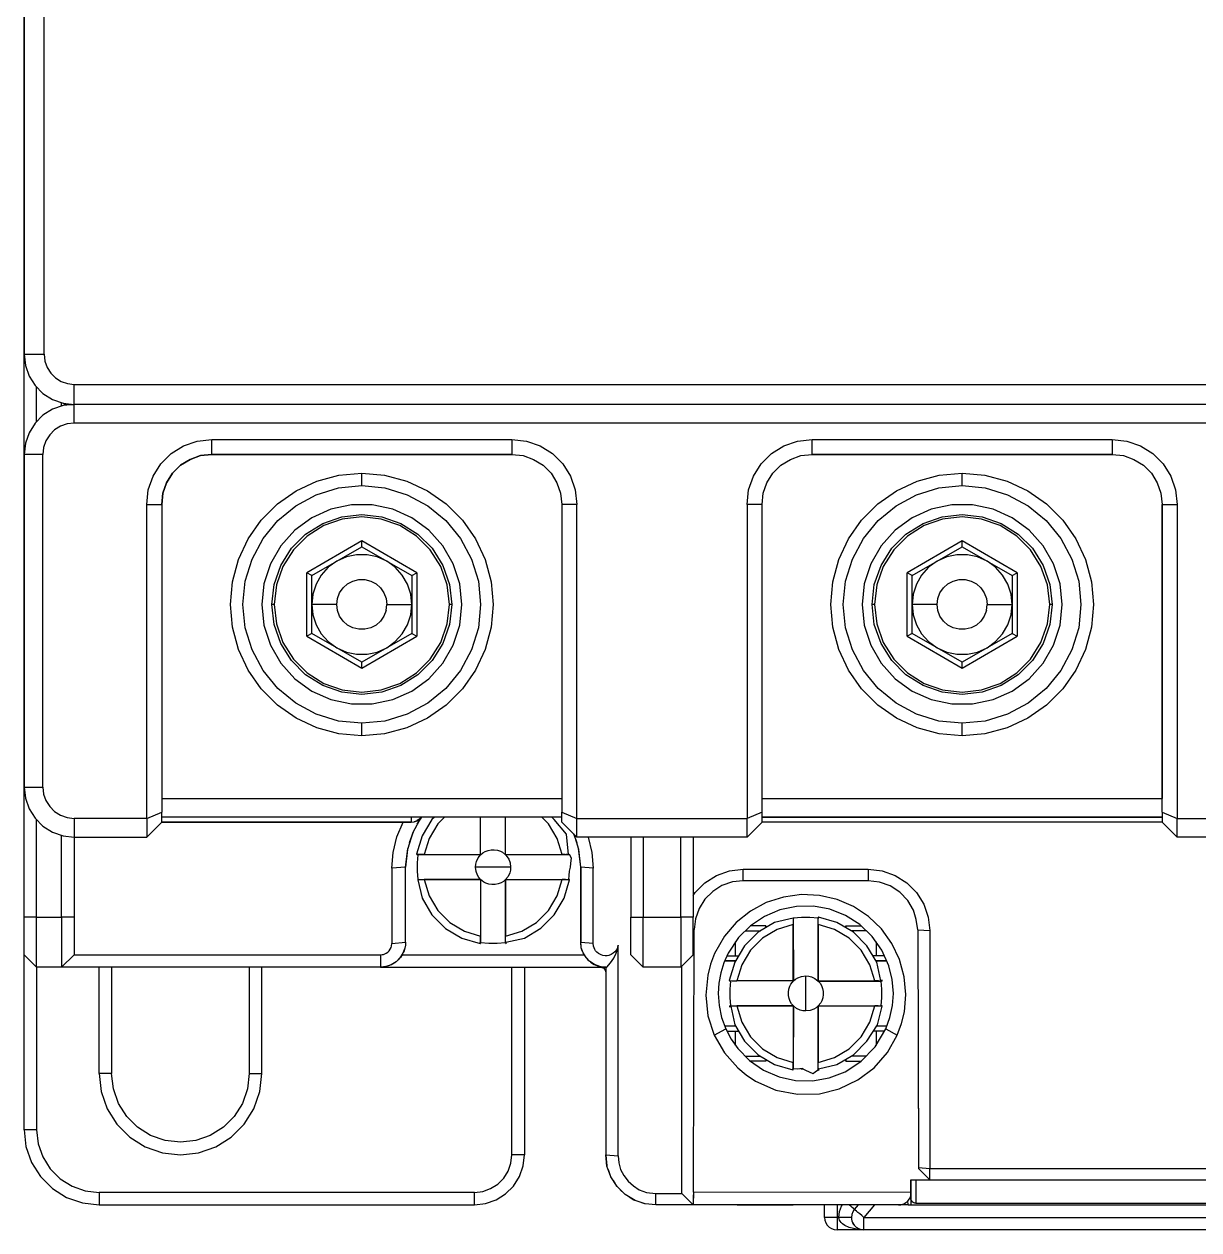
# Model space of a CAD drawing. Header units: millimetres. Extents: x 0 to 87, y 0 to 130.
# Drawn here: x 0 to 46.97, y 0 to 48.2 of the extents above; entities that cross this region are included whole.
import ezdxf

# ---------------------------------------------------------------- set-up
doc = ezdxf.new("R2010")
doc.units = ezdxf.units.MM

# ---------------------------------------------------------------- blocks, each defined once
blk = doc.blocks.new('CHINT_1a572be7d2f85137ae4fc7d071e692d9_FACE_0')
at = {"color": 141, "linetype": 'Continuous', "true_color": 0x40d9ff}
for p, q in [((0.5, 32.311), (0.5, 33.689)), ((1.5, 32.931), (1.5, 33.069)), ((7.5, 31), (7.5, 31)), ((20, 30.931), (20, 30.931)), ((31, 30.931), (31, 30.931)), ((44, 30.931), (44, 30.931)), ((20.462, 30.743), (20.462, 30.743)), ((20.499, 30.719), (20.499, 30.719)), ((20.5, 30.719), (20.5, 30.719)), ((30.5, 30.719), (30.5, 30.719)), ((30.501, 30.719), (30.501, 30.719)), ((30.538, 30.743), (30.538, 30.743)), ((13.5, 29.75), (13.5, 30.25)), ((21, 30.311), (21, 30.311)), ((30, 30.311), (30, 30.311)), ((37.5, 29.75), (37.5, 30.25)), ((13.5, 27.54), (11.3, 26.27)), ((15.7, 26.27), (13.5, 27.54)), ((13.5, 27.309), (13.5, 27.54)), ((37.5, 27.54), (35.3, 26.27)), ((39.7, 26.27), (37.5, 27.54)), ((37.5, 27.309), (37.5, 27.54)), ((11.5, 26.155), (13.5, 27.309)), ((13.5, 27.309), (15.5, 26.155)), ((21.5, 27), (21.5, 27)), ((29.5, 27), (29.5, 27)), ((35.5, 26.155), (37.5, 27.309)), ((37.5, 27.309), (39.5, 26.155)), ((11.5, 26.155), (11.3, 26.27)), ((11.3, 23.73), (11.3, 26.27)), ((11.5, 23.845), (11.5, 26.155)), ((15.5, 26.155), (15.7, 26.27)), ((15.5, 26.155), (15.5, 23.845)), ((15.7, 26.27), (15.7, 23.73)), ((35.5, 26.155), (35.3, 26.27)), ((35.3, 23.73), (35.3, 26.27)), ((35.5, 23.845), (35.5, 26.155)), ((39.5, 26.155), (39.7, 26.27)), ((39.5, 26.155), (39.5, 23.845)), ((39.7, 26.27), (39.7, 23.73)), ((12.737, 25.643), (12.737, 25.643)), ((12.752, 25.663), (12.752, 25.663)), ((12.907, 25.801), (12.907, 25.801)), ((12.932, 25.823), (12.932, 25.823)), ((13.109, 25.916), (13.109, 25.916)), ((13.145, 25.935), (13.145, 25.935)), ((13.337, 25.982), (13.337, 25.982)), ((13.363, 25.989), (13.363, 25.989)), ((13.38, 25.993), (13.38, 25.993)), ((13.588, 25.993), (13.588, 25.993)), ((13.621, 25.993), (13.621, 25.993)), ((13.794, 25.95), (13.794, 25.95)), ((13.855, 25.935), (13.855, 25.935)), ((14.007, 25.855), (14.007, 25.855)), ((14.068, 25.823), (14.068, 25.823)), ((14.193, 25.712), (14.193, 25.712)), ((14.249, 25.663), (14.249, 25.663)), ((21.5, 26), (21.5, 26)), ((29.5, 26), (29.5, 26)), ((36.737, 25.643), (36.737, 25.643)), ((36.752, 25.663), (36.752, 25.663)), ((36.907, 25.801), (36.907, 25.801)), ((36.932, 25.823), (36.932, 25.823)), ((37.109, 25.916), (37.109, 25.916)), ((37.145, 25.935), (37.145, 25.935)), ((37.337, 25.982), (37.337, 25.982)), ((37.363, 25.989), (37.363, 25.989)), ((37.38, 25.993), (37.38, 25.993)), ((37.588, 25.993), (37.588, 25.993)), ((37.621, 25.993), (37.621, 25.993)), ((37.794, 25.95), (37.794, 25.95)), ((37.855, 25.935), (37.855, 25.935)), ((38.007, 25.855), (38.007, 25.855)), ((38.068, 25.823), (38.068, 25.823)), ((38.193, 25.712), (38.193, 25.712)), ((38.249, 25.663), (38.249, 25.663)), ((12.528, 25.231), (12.528, 25.231)), ((12.529, 25.239), (12.529, 25.239)), ((12.609, 25.449), (12.609, 25.449)), ((12.615, 25.465), (12.615, 25.465)), ((14.342, 25.527), (14.342, 25.527)), ((14.386, 25.465), (14.386, 25.465)), ((14.447, 25.304), (14.447, 25.304)), ((14.471, 25.239), (14.471, 25.239)), ((36.528, 25.231), (36.528, 25.231)), ((36.529, 25.239), (36.529, 25.239)), ((36.609, 25.449), (36.609, 25.449)), ((36.615, 25.465), (36.615, 25.465)), ((38.342, 25.527), (38.342, 25.527)), ((38.386, 25.465), (38.386, 25.465)), ((38.447, 25.304), (38.447, 25.304)), ((38.471, 25.239), (38.471, 25.239)), ((10, 25), (9.9, 25)), ((12.5, 25), (11.5, 25)), ((12.5, 25), (12.5, 25)), ((12.529, 24.761), (12.529, 24.761)), ((12.554, 24.696), (12.554, 24.696)), ((14.472, 24.769), (14.472, 24.769)), ((17.1, 25), (17, 25)), ((21.5, 25), (21.5, 25)), ((29.5, 25), (29.5, 25)), ((34, 25), (33.9, 25)), ((36.5, 25), (35.5, 25)), ((36.5, 25), (36.5, 25)), ((36.529, 24.761), (36.529, 24.761)), ((36.554, 24.696), (36.554, 24.696)), ((38.472, 24.769), (38.472, 24.769)), ((41.1, 25), (41, 25)), ((45.5, 25), (45.5, 25)), ((12.615, 24.535), (12.615, 24.535)), ((12.623, 24.522), (12.623, 24.522)), ((12.638, 24.502), (12.638, 24.502)), ((12.752, 24.337), (12.752, 24.337)), ((12.807, 24.288), (12.807, 24.288)), ((12.932, 24.177), (12.932, 24.177)), ((12.993, 24.145), (12.993, 24.145)), ((14.068, 24.177), (14.068, 24.177)), ((14.093, 24.199), (14.093, 24.199)), ((14.249, 24.337), (14.249, 24.337)), ((14.263, 24.357), (14.263, 24.357)), ((14.27, 24.367), (14.27, 24.367)), ((14.386, 24.535), (14.386, 24.535)), ((14.391, 24.551), (14.391, 24.551)), ((14.397, 24.566), (14.397, 24.566)), ((36.615, 24.535), (36.615, 24.535)), ((36.623, 24.522), (36.623, 24.522)), ((36.638, 24.502), (36.638, 24.502)), ((36.752, 24.337), (36.752, 24.337)), ((36.807, 24.288), (36.807, 24.288)), ((36.932, 24.177), (36.932, 24.177)), ((36.993, 24.145), (36.993, 24.145)), ((38.068, 24.177), (38.068, 24.177)), ((38.093, 24.199), (38.093, 24.199)), ((38.249, 24.337), (38.249, 24.337)), ((38.263, 24.357), (38.263, 24.357)), ((38.27, 24.367), (38.27, 24.367)), ((38.386, 24.535), (38.386, 24.535)), ((38.391, 24.551), (38.391, 24.551)), ((38.397, 24.566), (38.397, 24.566)), ((11.5, 23.845), (11.3, 23.73)), ((11.3, 23.73), (13.5, 22.46)), ((13.5, 22.691), (11.5, 23.845)), ((13.145, 24.065), (13.145, 24.065)), ((13.206, 24.05), (13.206, 24.05)), ((13.38, 24.007), (13.38, 24.007)), ((15.5, 23.845), (13.5, 22.691)), ((13.5, 22.46), (15.7, 23.73)), ((13.621, 24.007), (13.621, 24.007)), ((13.855, 24.065), (13.855, 24.065)), ((13.891, 24.084), (13.891, 24.084)), ((15.5, 23.845), (15.7, 23.73)), ((35.5, 23.845), (35.3, 23.73)), ((35.3, 23.73), (37.5, 22.46)), ((37.5, 22.691), (35.5, 23.845)), ((37.145, 24.065), (37.145, 24.065)), ((37.206, 24.05), (37.206, 24.05)), ((37.38, 24.007), (37.38, 24.007)), ((39.5, 23.845), (37.5, 22.691)), ((37.5, 22.46), (39.7, 23.73)), ((37.621, 24.007), (37.621, 24.007)), ((37.855, 24.065), (37.855, 24.065)), ((37.891, 24.084), (37.891, 24.084)), ((39.5, 23.845), (39.7, 23.73)), ((13.5, 22.46), (13.5, 22.691)), ((37.5, 22.46), (37.5, 22.691)), ((13.5, 19.75), (13.5, 20.25)), ((37.5, 19.75), (37.5, 20.25)), ((5.5, 18.9), (5.5, 18.9)), ((21.5, 18.9), (21.5, 18.9)), ((29.5, 18.9), (29.5, 18.9)), ((45.5, 18.9), (45.5, 18.9)), ((5.5, 18.4), (5.5, 18.4)), ((21.5, 18.4), (21.5, 18.4)), ((29.5, 18.4), (29.5, 18.4)), ((45.5, 18.4), (45.5, 18.4)), ((0.5, 12.5), (0.5, 16.389)), ((4.9, 16.45), (5.5, 16.699)), ((4.9, 16.45), (4.9, 15.7)), ((5.5, 16.3), (5.5, 16.699)), ((21.5, 16.5), (5.5, 16.5)), ((15.718, 16.212), (15.899, 16.5)), ((18.25, 15), (18.25, 16.5)), ((18.251, 14.997), (18.251, 16.5)), ((19.25, 14.998), (19.25, 16.5)), ((19.25, 15), (19.25, 16.5)), ((22.1, 16.45), (28.9, 16.45)), ((29.5, 16.699), (28.9, 16.45)), ((28.9, 15.7), (28.9, 16.45)), ((29.5, 16.3), (29.5, 16.699)), ((45.5, 16.5), (29.5, 16.5)), ((29.5, 16.5), (45.5, 16.5)), ((45.5, 16.699), (45.5, 16.3)), ((45.5, 16.699), (46.1, 16.45)), ((46.1, 15.7), (46.1, 16.45)), ((46.1, 16.45), (52.9, 16.45)), ((5.5, 16.3), (4.9, 15.7)), ((15.477, 16.3), (5.5, 16.3)), ((15.408, 15.481), (15.575, 15.956)), ((29.5, 16.3), (28.9, 15.7)), ((45.5, 16.3), (29.5, 16.3)), ((46.1, 15.7), (45.5, 16.3)), ((1.5, 12.5), (1.5, 15.769)), ((18.25, 15.744), (18.251, 15.744)), ((19.25, 15.744), (19.25, 15.744)), ((21.969, 15.831), (22.092, 15.481)), ((24.75, 15.7), (24.75, 12.5)), ((26.25, 12.5), (26.25, 15.7)), ((52.9, 15.7), (46.1, 15.7)), ((18.251, 14.997), (15.743, 14.999)), ((15.792, 15.002), (15.791, 14.999)), ((15.987, 15), (18.25, 15)), ((17.498, 14.997), (17.499, 15)), ((18.25, 15), (18.251, 14.997)), ((19.25, 14.998), (19.25, 15)), ((19.25, 15), (21.513, 15)), ((21.752, 14.999), (19.25, 14.998)), ((20.001, 15), (20.002, 14.998)), ((21.747, 15.004), (21.749, 14.999)), ((21.81, 14.999), (21.783, 14.999)), ((15.749, 14.001), (18.25, 14.002)), ((15.8, 14.001), (15.8, 13.998)), ((18.25, 14), (15.987, 14)), ((17.499, 14), (17.498, 14.002)), ((18.25, 14.002), (18.25, 14)), ((18.25, 14.002), (18.251, 11.493)), ((18.25, 14), (18.25, 11.737)), ((19.249, 11.58), (19.249, 14.003)), ((19.249, 14.003), (19.25, 14)), ((19.249, 14.003), (21.757, 14.001)), ((19.25, 14), (19.25, 11.737)), ((19.25, 14), (21.513, 14)), ((20.003, 14.003), (20.001, 14)), ((21.719, 14.001), (21.718, 13.996)), ((15.25, 13.537), (15.25, 13.537)), ((22.25, 13.537), (22.25, 13.537)), ((18.25, 13.256), (18.25, 13.256)), ((19.25, 13.256), (19.249, 13.256)), ((0.5, 12.5), (1.5, 12.5)), ((15.25, 12.3), (15.25, 12.3)), ((22.25, 12.3), (22.25, 12.3)), ((24.75, 12.5), (26.25, 12.5)), ((30.751, 12.4), (30.748, 12.4)), ((30.75, 9.95), (30.75, 12.213)), ((30.751, 12.451), (30.752, 9.95)), ((31.747, 9.949), (31.749, 12.457)), ((31.752, 12.408), (31.749, 12.409)), ((31.75, 12.213), (31.75, 9.95)), ((19.249, 11.493), (19.249, 11.578)), ((35.735, 11.995), (35.75, 2.46)), ((18.247, 11.545), (18.251, 11.544)), ((28.442, 10.95), (28.442, 11.513)), ((34.058, 11.513), (34.058, 10.95)), ((2, 10.999), (1.514, 10.514)), ((2, 10.999), (2, 10.999)), ((30.75, 10.757), (30.752, 10.758)), ((30.752, 10.75), (30.75, 10.75)), ((31.748, 10.758), (31.75, 10.757)), ((31.75, 10.757), (31.748, 10.758)), ((1.5, 10.5), (0.5, 10.5)), ((14.25, 10.5), (23.25, 10.5)), ((26.25, 10.5), (24.75, 10.5)), ((26.29, 1.456), (26.29, 10.54)), ((30.752, 9.95), (28.243, 9.949)), ((28.295, 9.953), (28.294, 9.949)), ((30.75, 9.95), (28.487, 9.95)), ((29.953, 9.95), (29.953, 9.95)), ((30.752, 9.95), (30.75, 9.95)), ((31.75, 9.95), (31.747, 9.949)), ((31.747, 9.949), (34.17, 9.949)), ((31.75, 9.95), (34.013, 9.95)), ((32.547, 9.95), (32.547, 9.949)), ((34.172, 9.949), (34.257, 9.949)), ((34.21, 9.949), (34.209, 9.952)), ((28.244, 8.951), (28.328, 8.951)), ((28.291, 8.951), (28.293, 8.948)), ((28.33, 8.951), (30.753, 8.951)), ((30.75, 8.95), (28.487, 8.95)), ((29.953, 8.95), (29.953, 8.951)), ((30.753, 8.951), (30.75, 8.95)), ((30.75, 8.95), (30.75, 6.687)), ((30.753, 8.951), (30.751, 6.443)), ((31.748, 8.95), (34.257, 8.951)), ((31.748, 8.95), (31.75, 8.95)), ((31.749, 6.457), (31.748, 8.95)), ((31.75, 8.95), (34.013, 8.95)), ((31.75, 8.95), (31.75, 6.687)), ((32.547, 8.95), (32.547, 8.95)), ((27.593, 7.786), (28.05, 8.032)), ((28.442, 7.371), (28.442, 7.95)), ((30.753, 8.142), (30.75, 8.143)), ((30.75, 8.143), (30.753, 8.142)), ((31.748, 8.15), (31.75, 8.15)), ((31.75, 8.143), (31.748, 8.142)), ((34.058, 7.95), (34.058, 7.371)), ((34.45, 8.032), (34.907, 7.786)), ((30.746, 6.482), (30.751, 6.481)), ((31.047, 6.438), (31.143, 6.429)), ((31.749, 6.39), (31.749, 6.445)), ((36.21, 2.456), (50.29, 2.456)), ((35.45, 2), (35.45, 1)), ((35.45, 2), (36.21, 2)), ((35.65, 2), (35.65, 1.067)), ((26.764, 1.51), (26.75, 1)), ((26.75, 1), (26.749, 1)), ((28.5, 1), (30.75, 1)), ((28.5, 1), (28.5, 1)), ((28.5, 1), (28.5, 1)), ((32, 0.5), (32, 1)), ((33.339, 1), (33.189, 0.821)), ((35.341, 1), (35.327, 1.158)), ((35.341, 1), (35.45, 1)), ((35.45, 1), (51.05, 1)), ((35.454, 1.229), (35.453, 1.23)), ((35.65, 1.067), (35.65, 1.067)), ((35.65, 1.067), (50.85, 1.067))]:
    blk.add_line(p, q, dxfattribs=at)
for points in [[(0.5, 12.5), (0, 12.5), (0, 118.5), (0.5, 118.5)], [(0.8, 35), (0.8, 96), (0, 96), (0, 35), (0.8, 35)], [(0, 35), (0.05, 34.555), (0.198, 34.132), (0.436, 33.753), (0.753, 33.436), (1.132, 33.198), (1.555, 33.05), (2, 33)], [(0.8, 35), (0.83, 34.733), (0.919, 34.479), (1.062, 34.252), (1.252, 34.062), (1.479, 33.919), (1.733, 33.83), (2, 33.8)], [(2, 33.8), (73, 33.8), (73, 33), (2, 33), (2, 33.8)], [(2, 33), (1.555, 32.95), (1.132, 32.802), (0.753, 32.564), (0.436, 32.247), (0.198, 31.868), (0.05, 31.445), (0, 31)], [(1.57, 33.048), (1.572, 33.046), (1.602, 33.026), (1.638, 33.01), (1.667, 33.003), (1.7, 33), (2, 33)], [(73, 33), (73, 32.25), (2, 32.25), (2, 33)], [(2, 32.25), (1.722, 32.219), (1.458, 32.126), (1.221, 31.977), (1.023, 31.779), (0.874, 31.542), (0.781, 31.278), (0.75, 31)], [(4.9, 29), (4.965, 29.579), (5.158, 30.128), (5.467, 30.621), (5.879, 31.033), (6.372, 31.343), (6.922, 31.535), (7.5, 31.6)], [(19.5, 31), (7.5, 31), (7.5, 31.6), (19.5, 31.6), (19.5, 31)], [(19.5, 31.6), (20.079, 31.535), (20.628, 31.343), (21.121, 31.033), (21.533, 30.621), (21.843, 30.128), (22.035, 29.579), (22.1, 29)], [(28.9, 29), (28.965, 29.579), (29.158, 30.128), (29.467, 30.621), (29.879, 31.033), (30.372, 31.343), (30.921, 31.535), (31.5, 31.6)], [(43.5, 31), (31.5, 31), (31.5, 31.6), (43.5, 31.6), (43.5, 31)], [(43.5, 31.6), (44.079, 31.535), (44.628, 31.343), (45.121, 31.033), (45.533, 30.621), (45.843, 30.128), (46.035, 29.579), (46.1, 29)], [(0.75, 17.7), (0.75, 31), (0, 31), (0, 17.7), (0.75, 17.7)], [(7.5, 31), (7.055, 30.95), (6.632, 30.802), (6.253, 30.564), (5.936, 30.247), (5.698, 29.868), (5.55, 29.445), (5.5, 29), (5.5, 17.25)], [(5.5, 29), (5.55, 29.445), (5.698, 29.868), (5.936, 30.247), (6.253, 30.564), (6.632, 30.802), (7.055, 30.95), (7.5, 31)], [(7.5, 31), (19.5, 31), (19.945, 30.95), (20.368, 30.802), (20.747, 30.564), (21.064, 30.247), (21.302, 29.868), (21.45, 29.445), (21.5, 29), (21.5, 17.25)], [(19.5, 31), (19.945, 30.95), (20.368, 30.802), (20.747, 30.564), (21.064, 30.247), (21.302, 29.868), (21.45, 29.445), (21.5, 29)], [(29.5, 29), (29.55, 29.445), (29.698, 29.868), (29.936, 30.247), (30.253, 30.564), (30.632, 30.802), (31.055, 30.95), (31.5, 31)], [(29.5, 17.25), (29.5, 29), (29.55, 29.445), (29.698, 29.868), (29.936, 30.247), (30.253, 30.564), (30.632, 30.802), (31.055, 30.95), (31.5, 31), (43.5, 31), (43.945, 30.95), (44.368, 30.802), (44.747, 30.564), (45.064, 30.247), (45.302, 29.868), (45.45, 29.445), (45.5, 29), (45.5, 17.25)], [(43.5, 31), (43.945, 30.95), (44.368, 30.802), (44.747, 30.564), (45.064, 30.247), (45.302, 29.868), (45.45, 29.445), (45.5, 29)], [(13.5, 19.75), (12.588, 19.83), (11.705, 20.067), (10.875, 20.454), (10.126, 20.978), (9.478, 21.625), (8.954, 22.375), (8.567, 23.204), (8.33, 24.088), (8.25, 25), (8.33, 25.912), (8.567, 26.796), (8.954, 27.625), (9.478, 28.375), (10.126, 29.022), (10.875, 29.546), (11.705, 29.933), (12.588, 30.17), (13.5, 30.25)], [(13.5, 30.25), (14.412, 30.17), (15.296, 29.933), (16.125, 29.546), (16.875, 29.022), (17.522, 28.375), (18.047, 27.625), (18.433, 26.796), (18.67, 25.912), (18.75, 25), (18.67, 24.088), (18.433, 23.204), (18.047, 22.375), (17.522, 21.625), (16.875, 20.978), (16.125, 20.454), (15.296, 20.067), (14.412, 19.83), (13.5, 19.75)], [(37.5, 19.75), (36.588, 19.83), (35.705, 20.067), (34.875, 20.454), (34.126, 20.978), (33.478, 21.625), (32.954, 22.375), (32.567, 23.204), (32.33, 24.088), (32.25, 25), (32.33, 25.912), (32.567, 26.796), (32.954, 27.625), (33.478, 28.375), (34.126, 29.022), (34.875, 29.546), (35.705, 29.933), (36.588, 30.17), (37.5, 30.25)], [(37.5, 30.25), (38.412, 30.17), (39.296, 29.933), (40.125, 29.546), (40.875, 29.022), (41.522, 28.375), (42.047, 27.625), (42.433, 26.796), (42.67, 25.912), (42.75, 25), (42.67, 24.088), (42.433, 23.204), (42.047, 22.375), (41.522, 21.625), (40.875, 20.978), (40.125, 20.454), (39.296, 20.067), (38.412, 19.83), (37.5, 19.75)], [(13.5, 20.25), (12.573, 20.341), (11.682, 20.612), (10.861, 21.051), (10.141, 21.641), (9.551, 22.361), (9.112, 23.182), (8.841, 24.073), (8.75, 25), (8.841, 25.927), (9.112, 26.818), (9.551, 27.639), (10.141, 28.359), (10.861, 28.949), (11.682, 29.388), (12.573, 29.659), (13.5, 29.75)], [(13.5, 29.75), (14.427, 29.659), (15.318, 29.388), (16.139, 28.949), (16.859, 28.359), (17.45, 27.639), (17.888, 26.818), (18.159, 25.927), (18.25, 25), (18.159, 24.073), (17.888, 23.182), (17.45, 22.361), (16.859, 21.641), (16.139, 21.051), (15.318, 20.612), (14.427, 20.341), (13.5, 20.25)], [(37.5, 20.25), (36.573, 20.341), (35.682, 20.612), (34.861, 21.051), (34.141, 21.641), (33.551, 22.361), (33.112, 23.182), (32.841, 24.073), (32.75, 25), (32.841, 25.927), (33.112, 26.818), (33.551, 27.639), (34.141, 28.359), (34.861, 28.949), (35.682, 29.388), (36.573, 29.659), (37.5, 29.75)], [(37.5, 29.75), (38.427, 29.659), (39.318, 29.388), (40.139, 28.949), (40.859, 28.359), (41.45, 27.639), (41.888, 26.818), (42.159, 25.927), (42.25, 25), (42.159, 24.073), (41.888, 23.182), (41.45, 22.361), (40.859, 21.641), (40.139, 21.051), (39.318, 20.612), (38.427, 20.341), (37.5, 20.25)], [(4.9, 16.45), (4.9, 29), (5.5, 29), (5.5, 16.699)], [(17.413, 24.168), (17.5, 25), (17.413, 25.832), (17.154, 26.627), (16.736, 27.351), (16.177, 27.973), (15.5, 28.464), (14.736, 28.804), (13.918, 28.978), (13.082, 28.978), (12.264, 28.804), (11.5, 28.464), (10.824, 27.973), (10.264, 27.351), (9.846, 26.627), (9.587, 25.832), (9.5, 25), (9.587, 24.168), (9.846, 23.373), (10.264, 22.649), (10.824, 22.027), (11.5, 21.536), (12.264, 21.196), (13.082, 21.022), (13.918, 21.022), (14.736, 21.196), (15.5, 21.536), (16.177, 22.027), (16.736, 22.649), (17.154, 23.373), (17.413, 24.168)], [(22.1, 16.45), (22.1, 29), (21.5, 29), (21.5, 16.699), (22.1, 16.45)], [(29.5, 16.699), (29.5, 29), (28.9, 29), (28.9, 16.45)], [(41.413, 24.168), (41.5, 25), (41.413, 25.832), (41.154, 26.627), (40.736, 27.351), (40.177, 27.973), (39.5, 28.464), (38.736, 28.804), (37.918, 28.978), (37.082, 28.978), (36.264, 28.804), (35.5, 28.464), (34.824, 27.973), (34.264, 27.351), (33.846, 26.627), (33.587, 25.832), (33.5, 25), (33.587, 24.168), (33.846, 23.373), (34.264, 22.649), (34.824, 22.027), (35.5, 21.536), (36.264, 21.196), (37.082, 21.022), (37.918, 21.022), (38.736, 21.196), (39.5, 21.536), (40.177, 22.027), (40.736, 22.649), (41.154, 23.373), (41.413, 24.168)], [(45.5, 16.699), (45.5, 29), (46.1, 29), (46.1, 16.45)], [(9.9, 25), (9.99, 25.801), (10.257, 26.562), (10.685, 27.245), (11.255, 27.815), (11.938, 28.243), (12.699, 28.51), (13.5, 28.6), (14.301, 28.51), (15.062, 28.243), (15.745, 27.815), (16.315, 27.245), (16.744, 26.562), (17.01, 25.801), (17.1, 25)], [(17, 25), (16.912, 25.779), (16.653, 26.519), (16.236, 27.182), (15.682, 27.736), (15.019, 28.153), (14.279, 28.412), (13.5, 28.5), (12.721, 28.412), (11.981, 28.153), (11.318, 27.736), (10.764, 27.182), (10.347, 26.519), (10.088, 25.779), (10, 25)], [(33.9, 25), (33.99, 25.801), (34.257, 26.562), (34.685, 27.245), (35.255, 27.815), (35.938, 28.243), (36.699, 28.51), (37.5, 28.6), (38.301, 28.51), (39.062, 28.243), (39.745, 27.815), (40.315, 27.245), (40.744, 26.562), (41.01, 25.801), (41.1, 25)], [(41, 25), (40.912, 25.779), (40.653, 26.519), (40.236, 27.182), (39.682, 27.736), (39.019, 28.153), (38.279, 28.412), (37.5, 28.5), (36.721, 28.412), (35.981, 28.153), (35.318, 27.736), (34.764, 27.182), (34.347, 26.519), (34.088, 25.779), (34, 25)], [(15.5, 25), (15.456, 25.416), (15.327, 25.813), (15.118, 26.176), (14.838, 26.486), (14.5, 26.732), (14.118, 26.902), (13.709, 26.989), (13.291, 26.989), (12.882, 26.902), (12.5, 26.732), (12.162, 26.486), (11.882, 26.176), (11.673, 25.813), (11.544, 25.416), (11.5, 25)], [(39.5, 25), (39.456, 25.416), (39.327, 25.813), (39.118, 26.176), (38.838, 26.486), (38.5, 26.732), (38.118, 26.902), (37.709, 26.989), (37.291, 26.989), (36.882, 26.902), (36.5, 26.732), (36.162, 26.486), (35.882, 26.176), (35.673, 25.813), (35.544, 25.416), (35.5, 25)], [(12.5, 25), (12.529, 25.239), (12.615, 25.465), (12.752, 25.663), (12.932, 25.823), (13.145, 25.935), (13.38, 25.993), (13.621, 25.993), (13.855, 25.935), (14.068, 25.823), (14.249, 25.663), (14.386, 25.465), (14.471, 25.239), (14.5, 25)], [(36.5, 25), (36.529, 25.239), (36.615, 25.465), (36.752, 25.663), (36.932, 25.823), (37.145, 25.935), (37.38, 25.993), (37.621, 25.993), (37.855, 25.935), (38.068, 25.823), (38.249, 25.663), (38.386, 25.465), (38.471, 25.239), (38.5, 25)], [(17.1, 25), (17.01, 24.199), (16.744, 23.438), (16.315, 22.755), (15.745, 22.185), (15.062, 21.757), (14.301, 21.49), (13.5, 21.4), (12.699, 21.49), (11.938, 21.757), (11.255, 22.185), (10.685, 22.755), (10.257, 23.438), (9.99, 24.199), (9.9, 25)], [(10, 25), (10.088, 24.221), (10.347, 23.481), (10.764, 22.818), (11.318, 22.264), (11.981, 21.847), (12.721, 21.588), (13.5, 21.5), (14.279, 21.588), (15.019, 21.847), (15.682, 22.264), (16.236, 22.818), (16.653, 23.481), (16.912, 24.221), (17, 25)], [(11.5, 25), (11.544, 24.584), (11.673, 24.187), (11.882, 23.824), (12.162, 23.514), (12.5, 23.268), (12.882, 23.098), (13.291, 23.011), (13.709, 23.011), (14.118, 23.098), (14.5, 23.268), (14.838, 23.514), (15.118, 23.824), (15.327, 24.187), (15.456, 24.584), (15.5, 25)], [(14.471, 24.761), (14.386, 24.535), (14.249, 24.337), (14.068, 24.177), (13.855, 24.065), (13.621, 24.007), (13.38, 24.007), (13.145, 24.065), (12.932, 24.177), (12.752, 24.337), (12.615, 24.535), (12.529, 24.761), (12.5, 25)], [(14.471, 24.761), (14.471, 24.761), (14.5, 25), (15.5, 25)], [(41.1, 25), (41.01, 24.199), (40.744, 23.438), (40.315, 22.755), (39.745, 22.185), (39.062, 21.757), (38.301, 21.49), (37.5, 21.4), (36.699, 21.49), (35.938, 21.757), (35.255, 22.185), (34.685, 22.755), (34.257, 23.438), (33.99, 24.199), (33.9, 25)], [(34, 25), (34.088, 24.221), (34.347, 23.481), (34.764, 22.818), (35.318, 22.264), (35.981, 21.847), (36.721, 21.588), (37.5, 21.5), (38.279, 21.588), (39.019, 21.847), (39.682, 22.264), (40.236, 22.818), (40.653, 23.481), (40.912, 24.221), (41, 25)], [(35.5, 25), (35.544, 24.584), (35.673, 24.187), (35.882, 23.824), (36.162, 23.514), (36.5, 23.268), (36.882, 23.098), (37.291, 23.011), (37.709, 23.011), (38.118, 23.098), (38.5, 23.268), (38.838, 23.514), (39.118, 23.824), (39.327, 24.187), (39.456, 24.584), (39.5, 25)], [(38.471, 24.761), (38.386, 24.535), (38.249, 24.337), (38.068, 24.177), (37.855, 24.065), (37.621, 24.007), (37.38, 24.007), (37.145, 24.065), (36.932, 24.177), (36.752, 24.337), (36.615, 24.535), (36.529, 24.761), (36.5, 25)], [(38.471, 24.761), (38.471, 24.761), (38.5, 25), (39.5, 25)], [(0, 21.512), (0, 21.838), (0, 22.114), (0, 22.324)], [(0, 20.925), (0, 21.512), (0, 21.512)], [(0, 17.7), (0.05, 17.255), (0.198, 16.832), (0.436, 16.453), (0.753, 16.136), (1.132, 15.898), (1.555, 15.75), (2, 15.7)], [(0.75, 17.7), (0.781, 17.422), (0.874, 17.158), (1.023, 16.921), (1.221, 16.723), (1.458, 16.574), (1.722, 16.481), (2, 16.45)], [(5.5, 17.248), (5.5, 17.25), (21.5, 17.25), (21.5, 17.248)], [(29.5, 17.248), (29.5, 17.25), (45.5, 17.25), (45.5, 17.248)], [(4.9, 16.45), (2, 16.45), (2, 15.7), (4.9, 15.7)], [(15.482, 16.5), (15.477, 16.5), (5.5, 16.5)], [(15.88, 16.5), (15.538, 15.89), (15.323, 15.21), (15.25, 14.5)], [(15.477, 16.3), (15.596, 16.314), (15.708, 16.356), (15.807, 16.424), (15.876, 16.5)], [(15.477, 16.5), (15.477, 16.455), (15.477, 16.413), (15.477, 16.375), (15.477, 16.344), (15.477, 16.32), (15.477, 16.305), (15.477, 16.3)], [(16.4, 16.5), (16.303, 16.403), (15.912, 15.746), (15.693, 15.013)], [(15.797, 16.417), (15.781, 16.403), (15.717, 16.363)], [(15.877, 16.5), (15.865, 16.484), (15.841, 16.457), (15.817, 16.435)], [(16.809, 16.5), (16.539, 16.231), (16.188, 15.649), (15.987, 15)], [(21.513, 15), (21.312, 15.649), (20.961, 16.231), (20.691, 16.5)], [(21.758, 15.004), (21.682, 15.823), (21.196, 16.404), (21.1, 16.5)], [(22.1, 15.7), (21.5, 16.3), (21.5, 16.699)], [(28.9, 15.7), (22.1, 15.7), (22.1, 16.45)], [(5.5, 16.3), (15.151, 16.3), (15.477, 16.3)], [(14.704, 14.453), (14.755, 15.089), (14.905, 15.71), (15.151, 16.3)], [(15.706, 16.356), (15.704, 16.354), (15.604, 16.316), (15.6, 16.316)], [(2, 15.7), (2, 12.5), (1.5, 12.5)], [(22.25, 14.5), (22.177, 15.21), (21.986, 15.814)], [(22.55, 15.7), (22.699, 15.092), (22.75, 14.457)], [(24.25, 15.7), (24.25, 12.5), (24.75, 12.5)], [(26.75, 15.7), (26.75, 12.5), (26.25, 12.5)], [(15.25, 11.555), (15.25, 14.5), (15.334, 15.246)], [(15.987, 15), (15.945, 15), (15.905, 15), (15.865, 15), (15.846, 15), (15.817, 15), (15.693, 15.013)], [(15.693, 15.013), (15.702, 15), (15.717, 15), (15.743, 14.999)], [(15.743, 14.999), (15.707, 14.667), (15.707, 14.333), (15.743, 14.005)], [(18.05, 14.5), (18.06, 14.615), (18.086, 14.722), (18.152, 14.867), (18.251, 14.997)], [(18.251, 14.997), (18.338, 15.071), (18.433, 15.128), (18.547, 15.171), (18.67, 15.194), (18.797, 15.196), (18.923, 15.178), (19.041, 15.14), (19.121, 15.1), (19.25, 14.998)], [(19.25, 14.998), (19.318, 14.915), (19.372, 14.823), (19.428, 14.671), (19.45, 14.5)], [(21.758, 15.004), (21.674, 15), (21.649, 14.999), (21.631, 15), (21.589, 15), (21.551, 15), (21.513, 15)], [(21.81, 14.999), (21.816, 14.99), (21.821, 15.009), (21.753, 14.991), (21.758, 15.004)], [(21.81, 14.999), (21.868, 14.866), (21.85, 14.652), (21.824, 14.5), (21.793, 14.333), (21.779, 14.166), (21.757, 14.001)], [(22.273, 11.299), (22.265, 11.326), (22.25, 11.5), (22.25, 14.5), (22.166, 15.246)], [(15.25, 14.5), (14.704, 14.453), (14.704, 11.452), (15.25, 11.5), (15.25, 14.5)], [(18.25, 14.002), (18.182, 14.085), (18.128, 14.177), (18.072, 14.329), (18.05, 14.5)], [(19.45, 14.5), (18.75, 14.5), (18.05, 14.5)], [(19.45, 14.5), (19.44, 14.385), (19.414, 14.278), (19.348, 14.133), (19.249, 14.003)], [(22.25, 11.5), (22.75, 11.456), (22.75, 14.457), (22.25, 14.5), (22.25, 11.5)], [(15.739, 14.001), (15.747, 14.009), (15.742, 13.996)], [(15.742, 13.996), (15.826, 14), (15.851, 14.001), (15.869, 14), (15.911, 14), (15.949, 14), (15.987, 14)], [(15.742, 13.996), (15.912, 13.254), (16.304, 12.596), (16.846, 12.054), (17.503, 11.662), (18.237, 11.443)], [(15.987, 14), (16.188, 13.351), (16.539, 12.769), (17.019, 12.289), (17.601, 11.938), (18.25, 11.737)], [(19.249, 14.003), (19.162, 13.929), (19.067, 13.872), (18.953, 13.829), (18.83, 13.806), (18.703, 13.804), (18.577, 13.822), (18.459, 13.86), (18.379, 13.9), (18.25, 14.002)], [(19.25, 11.737), (19.899, 11.938), (20.481, 12.289), (20.961, 12.769), (21.312, 13.351), (21.513, 14)], [(19.255, 11.505), (19.999, 11.663), (20.656, 12.055), (21.197, 12.597), (21.588, 13.254), (21.807, 13.987)], [(21.807, 13.987), (21.69, 13.999), (21.637, 14), (21.616, 14), (21.562, 14), (21.513, 14)], [(21.807, 13.987), (21.798, 14), (21.783, 14), (21.757, 14.001)], [(26.75, 13.368), (26.826, 13.489), (27.216, 13.878), (27.683, 14.17), (28.203, 14.351), (28.75, 14.413)], [(33.75, 13.958), (28.751, 13.958), (28.75, 14.413), (33.75, 14.413), (33.75, 13.958)], [(33.75, 14.413), (34.298, 14.351), (34.817, 14.17), (35.284, 13.878), (35.673, 13.49), (35.966, 13.025), (36.148, 12.507), (36.21, 11.962)], [(28.751, 13.958), (28.314, 13.909), (27.9, 13.765), (27.528, 13.532), (27.218, 13.223), (26.984, 12.853), (26.839, 12.44), (26.79, 12.005)], [(35.735, 11.995), (35.664, 12.413), (35.55, 12.781), (35.323, 13.171), (35.01, 13.501), (34.629, 13.751), (34.202, 13.905), (33.75, 13.958)], [(34.907, 7.786), (35.079, 8.246), (35.192, 8.719), (35.251, 9.404), (35.185, 10.109), (34.996, 10.806), (34.689, 11.45), (34.27, 12.029), (33.752, 12.528), (33.156, 12.923), (32.498, 13.206), (31.798, 13.369), (31.078, 13.403), (30.361, 13.306), (29.672, 13.082), (29.035, 12.737), (28.47, 12.282), (27.998, 11.736), (27.603, 11.049), (27.443, 10.628), (27.329, 10.187), (27.25, 9.379), (27.338, 8.561), (27.593, 7.786)], [(34.45, 8.032), (34.616, 8.489), (34.716, 8.965), (34.75, 9.45), (34.705, 10.008), (34.572, 10.553), (34.294, 11.177), (33.902, 11.734), (33.412, 12.202), (32.844, 12.566), (32.217, 12.814), (31.554, 12.937), (30.88, 12.93), (30.218, 12.794), (29.595, 12.534), (29.035, 12.16), (28.556, 11.684), (28.141, 11.058), (27.972, 10.676), (27.849, 10.277), (27.775, 9.866), (27.75, 9.45), (27.784, 8.965), (27.885, 8.489), (28.05, 8.032)], [(0.5, 10.5), (0, 11), (0, 11.038), (0, 11.149), (0, 11.327), (0, 11.565), (0, 11.849), (0, 12.166), (0, 12.5)], [(0.5, 10.5), (0.5, 10.55), (0.5, 10.698), (0.5, 10.936), (0.5, 11.253), (0.5, 11.632), (0.5, 12.055), (0.5, 12.5)], [(1.5, 12.5), (1.5, 12.055), (1.5, 11.632), (1.5, 11.253), (1.5, 10.936), (1.5, 10.698), (1.5, 10.55), (1.5, 10.5)], [(2, 12.5), (2, 12.166), (2, 11.849), (2, 11.564), (2, 11.327), (2, 11.148), (2, 11.037), (2, 11), (1.5, 10.5)], [(24.75, 10.5), (24.25, 11), (24.25, 11.038), (24.25, 11.149), (24.25, 11.327), (24.25, 11.565), (24.25, 11.849), (24.25, 12.166), (24.25, 12.5)], [(24.75, 10.5), (24.75, 10.55), (24.75, 10.698), (24.75, 10.936), (24.75, 11.253), (24.75, 11.632), (24.75, 12.055), (24.75, 12.5)], [(26.25, 10.5), (26.75, 11), (26.75, 11.038), (26.75, 11.149), (26.75, 11.327), (26.75, 11.565), (26.75, 11.849), (26.75, 12.166), (26.75, 12.5)], [(26.25, 12.5), (26.25, 12.055), (26.25, 11.632), (26.25, 11.253), (26.25, 10.936), (26.25, 10.698), (26.25, 10.55), (26.25, 10.5)], [(30.746, 12.457), (30.004, 12.288), (29.346, 11.896), (28.804, 11.355), (28.412, 10.697), (28.193, 9.963)], [(30.75, 12.213), (30.101, 12.012), (29.519, 11.661), (29.039, 11.181), (28.688, 10.599), (28.487, 9.95)], [(29.65, 12.077), (29.65, 12.15), (29.025, 12.15)], [(29.65, 12.15), (29.65, 12.131), (29.649, 12.113), (29.647, 12.084), (29.645, 12.075)], [(30.752, 12.462), (30.759, 12.452), (30.746, 12.457)], [(30.746, 12.457), (30.749, 12.385), (30.751, 12.342), (30.75, 12.329), (30.75, 12.288), (30.75, 12.251), (30.75, 12.213)], [(31.749, 12.457), (31.417, 12.493), (31.083, 12.493), (30.756, 12.457)], [(31.763, 12.507), (31.75, 12.498), (31.75, 12.483), (31.749, 12.457)], [(31.75, 12.213), (31.75, 12.255), (31.75, 12.295), (31.75, 12.336), (31.75, 12.354), (31.75, 12.383), (31.763, 12.507)], [(34.013, 9.95), (33.812, 10.599), (33.461, 11.181), (32.981, 11.661), (32.399, 12.012), (31.75, 12.213)], [(34.245, 9.955), (34.087, 10.699), (33.695, 11.356), (33.154, 11.897), (32.496, 12.288), (31.763, 12.507)], [(32.85, 12.077), (32.85, 12.15), (33.467, 12.15)], [(32.85, 12.15), (32.85, 12.132), (32.851, 12.114), (32.853, 12.086), (32.855, 12.075)], [(18.237, 11.443), (18.249, 11.56), (18.25, 11.613), (18.25, 11.634), (18.25, 11.688), (18.25, 11.737)], [(19.255, 11.505), (19.249, 11.579), (19.25, 11.597), (19.25, 11.619), (19.25, 11.656), (19.25, 11.695), (19.25, 11.737)], [(26.764, 1.51), (26.79, 12.005), (26.75, 12.002)], [(28.824, 11.95), (28.98, 11.95), (29.436, 11.95)], [(33.676, 11.95), (33.634, 11.95), (33.064, 11.95)], [(35.735, 11.995), (36.21, 11.962), (36.21, 2.456)], [(35.735, 11.995), (35.75, 2.497), (36.21, 2.456)], [(15.25, 11.5), (15.243, 11.381), (15.222, 11.264), (15.146, 11.056), (15.026, 10.869), (14.868, 10.714), (14.68, 10.597), (14.47, 10.525), (14.25, 10.5)], [(14.251, 10.998), (14.308, 11.002), (14.363, 11.012), (14.421, 11.031), (14.474, 11.057), (14.538, 11.102), (14.594, 11.157), (14.64, 11.22), (14.675, 11.289), (14.692, 11.344), (14.704, 11.452)], [(15.208, 11.227), (15.19, 11.158), (15.16, 11.094)], [(15.237, 11.346), (15.235, 11.326), (15.229, 11.305)], [(18.237, 11.443), (18.25, 11.452), (18.25, 11.467), (18.251, 11.493)], [(18.251, 11.493), (18.583, 11.457), (18.917, 11.457), (19.249, 11.493)], [(19.249, 11.493), (19.25, 11.486), (19.25, 11.485), (19.251, 11.485)], [(19.255, 11.505), (19.252, 11.513), (19.25, 11.52), (19.25, 11.511), (19.25, 11.508), (19.25, 11.505), (19.25, 11.504), (19.25, 11.489), (19.258, 11.463), (19.262, 11.449), (19.264, 11.444), (19.268, 11.437), (19.272, 11.509)], [(19.255, 11.505), (19.253, 11.512), (19.255, 11.513)], [(23.25, 10.5), (23.131, 10.507), (23.014, 10.528), (22.806, 10.604), (22.619, 10.724), (22.464, 10.882), (22.347, 11.07), (22.275, 11.28), (22.25, 11.5)], [(22.335, 11.105), (22.31, 11.158), (22.288, 11.241)], [(23.748, 11.383), (23.736, 11.326), (23.719, 11.272), (23.677, 11.191), (23.622, 11.12), (23.551, 11.058), (23.466, 11.007), (23.381, 10.975), (23.307, 10.96), (23.223, 10.958), (23.139, 10.969), (23.066, 10.993), (22.967, 11.046), (22.893, 11.107), (22.848, 11.158), (22.811, 11.214), (22.783, 11.274), (22.763, 11.338), (22.75, 11.456)], [(23.25, 10.5), (23.25, 3), (23.749, 2.959), (23.748, 11.383)], [(23.25, 10.5), (23.293, 10.501), (23.449, 10.681), (23.573, 10.861), (23.673, 11.065), (23.724, 11.226), (23.748, 11.383)], [(0.5, 10.5), (0.5, 4), (0, 4), (0, 11)], [(0.2, 10.8), (0.5, 10.5), (0.5, 10.5)], [(2, 10.999), (14.251, 10.998), (14.25, 10.5), (1.5, 10.5)], [(14.846, 10.7), (14.822, 10.68), (14.705, 10.608), (14.681, 10.598)], [(15.013, 10.857), (14.96, 10.796), (14.902, 10.747)], [(15.116, 11), (15.044, 10.892), (15.031, 10.877)], [(15.132, 11.034), (15.116, 11), (22.384, 11), (22.364, 11.043)], [(22.384, 11), (22.456, 10.892), (22.462, 10.885)], [(22.472, 10.874), (22.54, 10.796), (22.589, 10.755)], [(22.647, 10.706), (22.678, 10.68), (22.795, 10.608), (22.927, 10.551), (23.005, 10.532)], [(28.444, 10.75), (28.005, 10.75), (28.149, 10.75), (28.444, 10.75)], [(28.093, 10.95), (28.226, 10.95), (28.563, 10.95)], [(34.395, 10.95), (34.094, 10.95), (33.937, 10.95)], [(34.057, 10.75), (34.484, 10.75), (34.351, 10.75), (34.057, 10.75)], [(3.5, 10.5), (3.5, 6.25), (3, 6.25), (3, 10.5)], [(9, 10.5), (9, 6.25), (9.5, 6.25), (9.5, 10.5)], [(14.465, 10.524), (14.423, 10.514), (14.25, 10.5)], [(14.676, 10.596), (14.573, 10.551), (14.478, 10.527)], [(20, 10.5), (20, 3), (19.5, 3), (19.5, 10.5)], [(23.029, 10.526), (23.077, 10.514), (23.11, 10.511)], [(23.05, 10.5), (23.095, 10.495), (23.137, 10.48), (23.175, 10.456), (23.206, 10.425), (23.23, 10.387), (23.245, 10.345), (23.25, 10.3)], [(30.752, 9.95), (30.835, 10.018), (30.927, 10.072), (31.079, 10.128), (31.25, 10.15)], [(31.25, 10.15), (31.365, 10.14), (31.472, 10.114), (31.617, 10.048), (31.747, 9.949)], [(31.25, 8.75), (31.25, 9.45), (31.25, 10.15)], [(28.193, 9.963), (28.31, 9.951), (28.363, 9.95), (28.384, 9.95), (28.438, 9.95), (28.487, 9.95)], [(28.193, 9.963), (28.202, 9.95), (28.217, 9.95), (28.243, 9.949)], [(28.243, 9.949), (28.207, 9.617), (28.207, 9.283), (28.244, 8.951)], [(30.753, 8.951), (30.679, 9.038), (30.622, 9.133), (30.579, 9.247), (30.556, 9.37), (30.554, 9.497), (30.572, 9.623), (30.61, 9.741), (30.65, 9.821), (30.752, 9.95)], [(31.747, 9.949), (31.821, 9.862), (31.878, 9.767), (31.921, 9.653), (31.944, 9.53), (31.946, 9.403), (31.928, 9.277), (31.89, 9.159), (31.85, 9.079), (31.748, 8.95)], [(34.245, 9.955), (34.171, 9.949), (34.153, 9.95), (34.131, 9.95), (34.094, 9.95), (34.055, 9.95), (34.013, 9.95)], [(34.245, 9.955), (34.237, 9.952), (34.23, 9.949), (34.239, 9.95), (34.242, 9.95), (34.245, 9.95), (34.246, 9.95), (34.261, 9.95), (34.287, 9.958), (34.301, 9.962), (34.306, 9.964), (34.313, 9.968), (34.241, 9.971)], [(34.245, 9.955), (34.238, 9.953), (34.237, 9.955)], [(34.257, 9.949), (34.264, 9.95), (34.265, 9.95), (34.265, 9.951)], [(34.257, 8.951), (34.293, 9.283), (34.293, 9.617), (34.257, 9.949)], [(28.255, 8.945), (28.263, 8.948), (28.27, 8.951), (28.261, 8.95), (28.258, 8.95), (28.256, 8.95), (28.254, 8.95), (28.239, 8.95), (28.213, 8.942), (28.199, 8.938), (28.194, 8.936), (28.187, 8.932), (28.259, 8.929)], [(28.244, 8.951), (28.236, 8.95), (28.235, 8.95), (28.235, 8.949)], [(28.255, 8.945), (28.329, 8.951), (28.347, 8.95), (28.369, 8.95), (28.406, 8.95), (28.445, 8.95), (28.487, 8.95)], [(28.255, 8.945), (28.263, 8.947), (28.263, 8.945)], [(28.255, 8.945), (28.413, 8.201), (28.805, 7.544), (29.347, 7.003), (30.004, 6.612), (30.737, 6.393)], [(28.487, 8.95), (28.688, 8.301), (29.039, 7.719), (29.519, 7.239), (30.101, 6.888), (30.75, 6.687)], [(31.25, 8.75), (31.135, 8.76), (31.028, 8.786), (30.883, 8.852), (30.753, 8.951)], [(31.748, 8.95), (31.665, 8.882), (31.573, 8.828), (31.421, 8.772), (31.25, 8.75)], [(31.75, 6.687), (32.399, 6.888), (32.981, 7.239), (33.461, 7.719), (33.812, 8.301), (34.013, 8.95)], [(31.754, 6.443), (32.496, 6.612), (33.154, 7.004), (33.696, 7.545), (34.122, 8.196), (34.307, 8.937)], [(34.307, 8.937), (34.19, 8.949), (34.137, 8.95), (34.116, 8.95), (34.062, 8.95), (34.013, 8.95)], [(34.307, 8.937), (34.298, 8.95), (34.283, 8.95), (34.257, 8.951)], [(27.593, 7.786), (27.994, 7.08), (28.527, 6.475), (28.866, 6.196), (29.242, 5.95), (30.055, 5.59), (30.922, 5.419), (31.804, 5.444), (32.588, 5.638), (33.334, 5.995), (33.982, 6.483), (34.51, 7.086), (34.907, 7.786)], [(28.443, 8.15), (28.149, 8.15), (28.007, 8.15)], [(28.05, 8.032), (28.264, 7.623), (28.53, 7.247), (29.004, 6.766), (29.561, 6.385), (30.181, 6.117), (30.842, 5.974), (31.52, 5.96), (32.187, 6.078), (32.818, 6.321), (33.45, 6.728), (34.027, 7.319), (34.45, 8.032)], [(28.093, 7.95), (28.406, 7.95), (28.563, 7.95)], [(34.401, 7.95), (34.274, 7.95), (33.961, 7.95)], [(34.493, 8.15), (34.351, 8.15), (34.092, 8.15)], [(28.823, 6.95), (28.866, 6.95), (29.436, 6.95)], [(29.65, 6.823), (29.65, 6.75), (29.027, 6.75)], [(29.646, 6.825), (29.646, 6.825), (29.649, 6.789), (29.65, 6.75)], [(32.85, 6.75), (32.85, 6.769), (32.851, 6.787), (32.853, 6.816), (32.855, 6.825)], [(32.85, 6.823), (32.85, 6.75), (33.471, 6.75)], [(33.667, 6.95), (33.52, 6.95), (33.52, 6.95), (33.52, 6.95), (33.518, 6.95), (33.517, 6.95), (33.515, 6.95), (33.064, 6.95)], [(30.737, 6.393), (30.749, 6.51), (30.75, 6.563), (30.75, 6.584), (30.75, 6.638), (30.75, 6.687)], [(30.737, 6.393), (30.75, 6.402), (30.75, 6.417), (30.751, 6.443)], [(31.749, 6.39), (31.634, 6.32), (31.542, 6.239), (31.25, 6.376), (31.109, 6.446), (30.916, 6.421), (30.751, 6.443)], [(31.741, 6.455), (31.741, 6.448), (31.754, 6.443)], [(31.749, 6.39), (31.786, 6.396), (31.749, 6.445)], [(31.754, 6.443), (31.751, 6.515), (31.75, 6.558), (31.75, 6.571), (31.75, 6.612), (31.75, 6.649), (31.75, 6.687)], [(3, 6.25), (3.082, 5.527), (3.322, 4.84), (3.709, 4.224), (4.224, 3.709), (4.84, 3.322), (5.527, 3.081), (6.25, 3), (6.973, 3.081), (7.66, 3.322), (8.276, 3.709), (8.791, 4.224), (9.178, 4.84), (9.419, 5.527), (9.5, 6.25)], [(9, 6.25), (8.931, 5.638), (8.728, 5.057), (8.4, 4.535), (7.965, 4.1), (7.443, 3.772), (6.862, 3.569), (6.25, 3.5), (5.638, 3.569), (5.057, 3.772), (4.535, 4.1), (4.1, 4.535), (3.772, 5.057), (3.569, 5.638), (3.5, 6.25)], [(0, 4), (0.075, 3.332), (0.297, 2.698), (0.655, 2.13), (1.13, 1.654), (1.698, 1.297), (2.332, 1.075), (3, 1)], [(0.5, 4), (0.563, 3.444), (0.748, 2.915), (1.045, 2.441), (1.441, 2.045), (1.915, 1.748), (2.444, 1.563), (3, 1.5)], [(18, 1), (18.445, 1.05), (18.868, 1.198), (19.247, 1.436), (19.564, 1.753), (19.802, 2.132), (19.95, 2.555), (20, 3)], [(18, 1.5), (18.334, 1.538), (18.651, 1.649), (18.935, 1.827), (19.173, 2.065), (19.351, 2.349), (19.462, 2.666), (19.5, 3)], [(25.25, 1), (24.829, 1.045), (24.427, 1.177), (24.034, 1.412), (23.705, 1.73), (23.457, 2.115), (23.302, 2.545), (23.25, 3)], [(23.251, 2.99), (23.3, 2.555), (23.302, 2.55)], [(23.749, 2.959), (23.774, 2.675), (23.846, 2.419), (23.973, 2.171), (24.146, 1.947), (24.356, 1.756), (24.592, 1.606), (24.885, 1.499), (25.25, 1.456)], [(23.35, 2.412), (23.448, 2.132), (23.454, 2.124)], [(35.75, 2.497), (35.75, 2.488), (35.75, 2.48), (35.75, 2.472), (35.75, 2.467), (35.75, 2.463), (35.75, 2.46), (35.75, 2.46), (35.785, 2.426), (35.819, 2.391), (36.184, 2.026), (36.211, 2)], [(36.211, 2), (36.21, 2.005), (36.21, 2.027), (36.21, 2.076), (36.21, 2.148), (36.21, 2.238), (36.21, 2.343), (36.21, 2.456)], [(23.548, 1.972), (23.686, 1.753), (23.697, 1.742)], [(35.45, 2), (35.45, 1.498), (26.764, 1.51)], [(35.65, 1.067), (35.611, 1.071), (35.574, 1.082), (35.539, 1.101), (35.509, 1.125), (35.484, 1.155), (35.466, 1.19), (35.454, 1.228), (35.45, 1.267), (35.45, 2)], [(36.211, 2), (45.711, 2), (50.289, 2)], [(3, 1), (18, 1), (18, 1.5), (3, 1.5), (3, 1)], [(23.833, 1.607), (24.003, 1.436), (24.02, 1.426)], [(26.29, 1.456), (26.749, 0.999), (25.25, 1), (25.25, 1.456), (26.29, 1.456)], [(26.764, 1.51), (26.761, 1.458), (26.752, 1.368), (26.749, 1.306), (26.749, 1.227), (26.749, 0.999)], [(34.958, 1), (35.05, 1.007), (35.128, 1.026), (35.194, 1.055), (35.251, 1.091), (35.323, 1.153), (35.381, 1.222), (35.42, 1.286), (35.45, 1.359), (35.45, 1.498)], [(24.189, 1.319), (24.382, 1.198), (24.406, 1.19)], [(24.677, 1.095), (24.805, 1.05), (24.817, 1.049)], [(35.341, 1), (34.958, 1), (26.75, 1)], [(32.5, 1), (32.5, 0.5), (32.572, 0.5)], [(32.572, 0.5), (32.599, 0.731), (32.679, 0.949), (32.712, 1)], [(33.189, 0.821), (33.18, 0.829), (33.151, 0.853), (33.106, 0.892), (33.045, 0.942), (32.976, 1)], [(33.992, 1), (33.572, 0.5), (51.428, 0.5), (51.008, 1)], [(35.65, 1.067), (35.624, 1.068), (35.613, 1.07), (35.583, 1.078), (35.57, 1.083), (35.543, 1.098), (35.532, 1.105), (35.508, 1.126), (35.487, 1.151), (35.482, 1.159), (35.466, 1.189), (35.458, 1.215)], [(35.65, 1.067), (45.647, 1.067), (50.85, 1.067)], [(32, 0.5), (32.013, 0.389), (32.05, 0.283), (32.109, 0.188), (32.188, 0.109), (32.283, 0.05), (32.389, 0.013), (32.5, 0)], [(32.5, 0.5), (32.389, 0.5), (32.283, 0.5), (32.188, 0.5), (32.109, 0.5), (32.05, 0.5), (32.013, 0.5), (32, 0.5)], [(32.5, 0.5), (32.5, 0.402), (32.5, 0.309), (32.5, 0.222), (32.5, 0.146), (32.5, 0.084), (32.5, 0.038), (32.5, 0.01), (32.5, 0)], [(33.572, 0), (33.274, 0.023), (32.986, 0.095), (32.817, 0.172), (32.717, 0.241), (32.66, 0.296), (32.624, 0.342), (32.596, 0.392), (32.578, 0.445), (32.572, 0.5)], [(33.072, 0.5), (33.069, 0.5), (33.058, 0.5), (33.033, 0.5), (32.996, 0.5), (32.946, 0.5), (32.896, 0.5), (32.805, 0.5), (32.694, 0.5), (32.572, 0.5)], [(33.189, 0.821), (33.125, 0.724), (33.086, 0.615), (33.072, 0.5)], [(33.072, 0.5), (33.078, 0.428), (33.093, 0.357), (33.119, 0.289), (33.178, 0.192), (33.258, 0.111), (33.353, 0.051), (33.46, 0.013), (33.572, 0)], [(33.572, 0.5), (33.487, 0.572), (33.406, 0.639), (33.333, 0.7), (33.273, 0.751), (33.227, 0.79), (33.199, 0.813), (33.189, 0.821)], [(33.572, 0), (33.572, 0.013), (33.572, 0.05), (33.572, 0.109), (33.572, 0.188), (33.572, 0.283), (33.572, 0.389), (33.572, 0.5)], [(52.5, 0), (51.428, 0), (33.572, 0), (32.5, 0)], [(33.114, 0.302), (33.101, 0.333), (33.099, 0.341)], [(33.173, 0.201), (33.163, 0.213), (33.124, 0.279), (33.121, 0.286)], [(33.238, 0.131), (33.218, 0.147), (33.192, 0.178)], [(33.331, 0.065), (33.311, 0.074), (33.286, 0.093)], [(33.442, 0.019), (33.429, 0.021), (33.399, 0.034)]]:
    blk.add_lwpolyline(points, dxfattribs=at)
blk = doc.blocks.new('CHINT_1a572be7d2f85137ae4fc7d071e692d9')
at = {"color": 141, "true_color": 0x40d9ff}
blk.add_blockref('CHINT_1a572be7d2f85137ae4fc7d071e692d9_FACE_0', (0, 0), dxfattribs=at)

msp = doc.modelspace()

# ---------------------------------------------------------------- block references
at = {"color": 141, "true_color": 0x40d9ff}
msp.add_blockref('CHINT_1a572be7d2f85137ae4fc7d071e692d9', (0, 0), dxfattribs=at)

doc.saveas('drawing.dxf')
